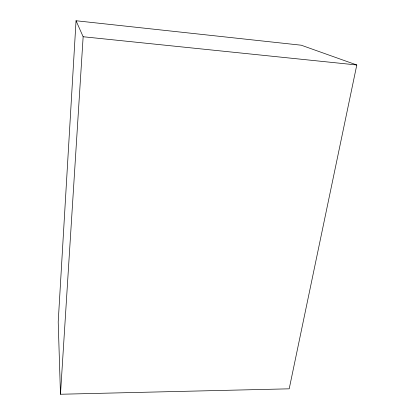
<?xml version="1.0" encoding="UTF-8"?>
<svg xmlns="http://www.w3.org/2000/svg" width="415" height="415" viewBox="0 0 415 415"><rect width="100%" height="100%" fill="white"/><g stroke="black" fill="none" stroke-linecap="round" stroke-linejoin="round"><path stroke-width="0.62" d="M76.044 20.75L58.204 321.957L60.476 394.25L289.198 388.824L356.796 64.984L301.249 45.209L76.044 20.75L83.145 36.743L60.476 394.25M83.145 36.743L356.796 64.984"/></g></svg>
